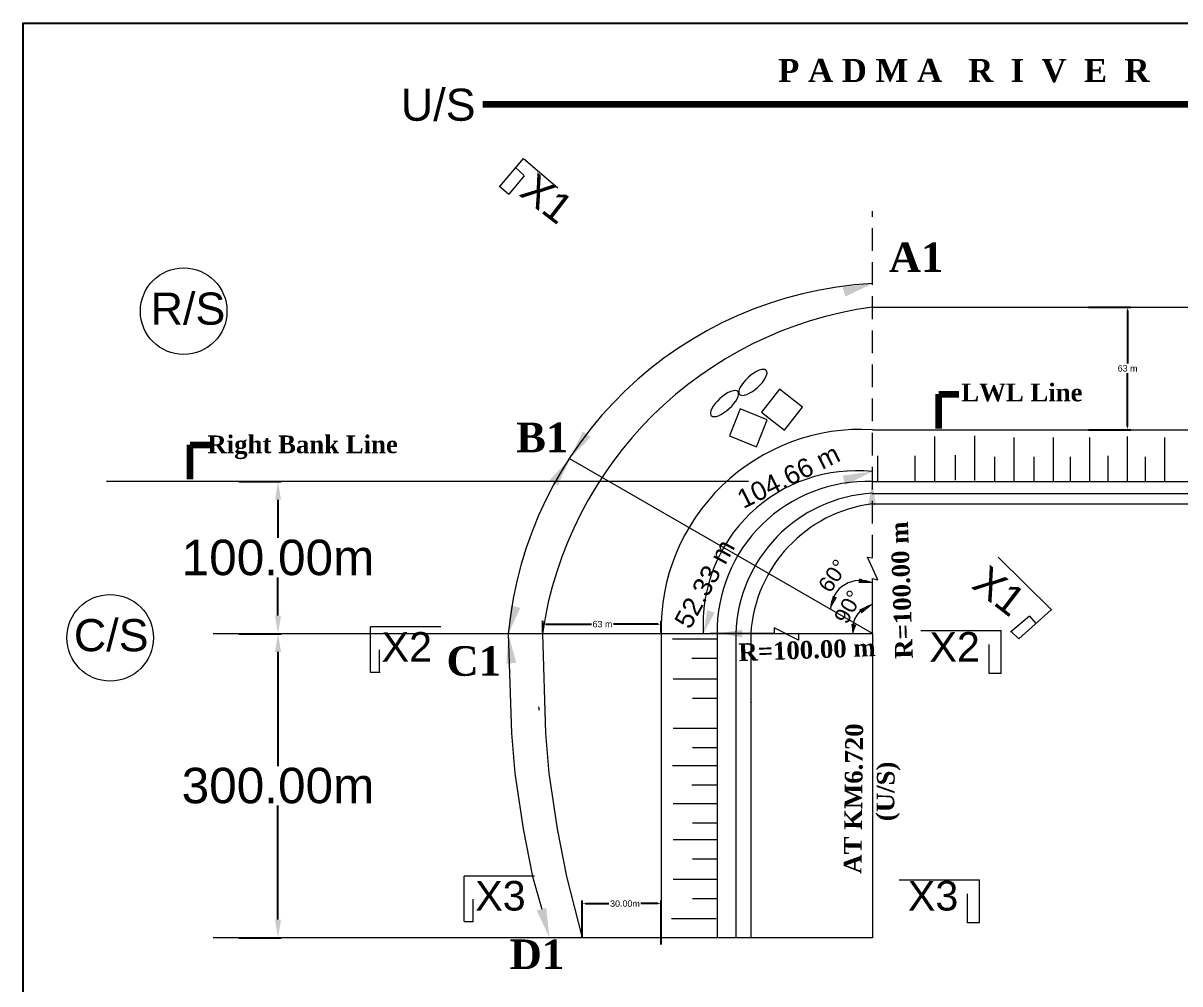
# Model space of a CAD drawing. Header units: inches. Extents: x -8940 to 26362, y -28010 to 990.
# Drawn here: x 4048.9 to 4112.5, y -21358 to -21305.2 of the extents above; entities that cross this region are included whole.
import ezdxf

# ---------------------------------------------------------------- set-up
doc = ezdxf.new("R2010")
doc.units = ezdxf.units.IN
doc.header["$MEASUREMENT"] = 0
doc.header["$PDMODE"] = 3
doc.linetypes.add('DASHED2', pattern=[0.375, 0.25, -0.125])
doc.layers.add('LINE', color=7, linetype='Continuous')
doc.styles.add('Arial-200', font='arial.ttf')
doc.styles.get("Standard").update_dxf_attribs({"font": 'arial.ttf'})
doc.dimstyles.get("Standard").update_dxf_attribs({"dimtxt": 0.18, "dimasz": 0.18, "dimexe": 0.18, "dimexo": 0.0625, "dimgap": 0.09, "dimtad": 0, "dimtih": 1, "dimtoh": 1, "dimdec": 4, "dimzin": 0, "dimdsep": 46, "dimtxsty": 'Standard', "dimcen": 0.09, "dimadec": 0, "dimazin": 0, "dimtfac": 1, "dimtdec": 4, "dimtofl": 0, "dimtmove": 0, "dimatfit": 3, "dimfxl": 1, "dimtolj": 1, "dimtzin": 0, "dimarcsym": 0})

# ---------------------------------------------------------------- blocks, each defined once
blk = doc.blocks.new('*D49')
at = {"color": 0, "linetype": 'ByBlock', "lineweight": -2, "ltscale": 0.5, "transparency": 16777216}
for p, q in [((4107.483, -21320.808), (4109.812, -21320.808)), ((4109.632, -21320.988), (4109.632, -21323.909)), ((4109.632, -21327.368), (4109.632, -21324.447)), ((4107.483, -21327.548), (4109.812, -21327.548))]:
    blk.add_line(p, q, dxfattribs=at)
at = {"color": 0, "linetype": 'ByBlock', "ltscale": 0.5, "transparency": 16777216}
for points in [[(4109.602, -21320.988), (4109.662, -21320.988), (4109.632, -21320.808)], [(4109.602, -21327.368), (4109.662, -21327.368), (4109.632, -21327.548)]]:
    blk.add_solid(points, dxfattribs=at)
at = {"layer": 'Defpoints', "color": 0, "linetype": 'ByBlock', "ltscale": 0.5, "transparency": 16777216}
for p in [(4107.42, -21320.808), (4107.42, -21327.548), (4109.632, -21327.548)]:
    blk.add_point(p, dxfattribs=at)
at = {"color": 0, "linetype": 'ByBlock', "lineweight": 20, "ltscale": 0.5, "transparency": 16777216, "insert": (4109.632, -21324.178), "char_height": 0.18, "attachment_point": 5}
blk.add_mtext('\\A1;{\\H1.95x;63 m}', dxfattribs=at)
blk = doc.blocks.new('*D50')
at = {"color": 0, "linetype": 'ByBlock', "lineweight": -2, "ltscale": 0.5, "transparency": 16777216}
for p, q in [((4077.457, -21338.705), (4077.457, -21338.06)), ((4077.637, -21338.24), (4080.126, -21338.24)), ((4083.78, -21338.24), (4081.347, -21338.24)), ((4083.96, -21338.705), (4083.96, -21338.06))]:
    blk.add_line(p, q, dxfattribs=at)
at = {"color": 0, "linetype": 'ByBlock', "ltscale": 0.5, "transparency": 16777216}
for points in [[(4077.637, -21338.21), (4077.637, -21338.27), (4077.457, -21338.24)], [(4083.78, -21338.21), (4083.78, -21338.27), (4083.96, -21338.24)]]:
    blk.add_solid(points, dxfattribs=at)
at = {"layer": 'Defpoints', "color": 0, "linetype": 'ByBlock', "ltscale": 0.5, "transparency": 16777216}
for p in [(4083.96, -21338.24), (4077.457, -21338.768), (4083.96, -21338.768)]:
    blk.add_point(p, dxfattribs=at)
at = {"color": 0, "linetype": 'ByBlock', "lineweight": 20, "ltscale": 0.5, "transparency": 16777216, "insert": (4080.737, -21338.24), "char_height": 0.18, "attachment_point": 5}
blk.add_mtext('\\A1;{\\H1.95x;63 m}', dxfattribs=at)
blk = doc.blocks.new('*D51')
at = {"color": 0, "linetype": 'ByBlock', "lineweight": -2, "ltscale": 0.5, "transparency": 16777216}
for p, q in [((4060.736, -21330.404), (4063.065, -21330.404)), ((4062.885, -21331.404), (4062.885, -21333.5)), ((4062.885, -21337.768), (4062.885, -21335.671)), ((4060.736, -21338.768), (4063.065, -21338.768))]:
    blk.add_line(p, q, dxfattribs=at)
at = {"color": 0, "linetype": 'ByBlock', "ltscale": 0.5, "transparency": 16777216}
for points in [[(4062.719, -21331.404), (4063.052, -21331.404), (4062.885, -21330.404)], [(4062.719, -21337.768), (4063.052, -21337.768), (4062.885, -21338.768)]]:
    blk.add_solid(points, dxfattribs=at)
at = {"layer": 'Defpoints', "color": 0, "linetype": 'ByBlock', "ltscale": 0.5, "transparency": 16777216}
for p in [(4060.674, -21330.404), (4060.674, -21338.768), (4062.885, -21338.768)]:
    blk.add_point(p, dxfattribs=at)
at = {"color": 0, "linetype": 'ByBlock', "lineweight": 20, "ltscale": 0.5, "transparency": 16777216, "insert": (4062.885, -21334.586), "char_height": 1, "attachment_point": 5}
blk.add_mtext('\\A1;{\\H1.95x;100.00m}', dxfattribs=at)
blk = doc.blocks.new('*D64')
at = {"color": 0, "linetype": 'ByBlock', "lineweight": -2, "ltscale": 0.5, "transparency": 16777216}
for p, q in [((4060.736, -21338.767), (4063.065, -21338.767)), ((4062.885, -21339.767), (4062.885, -21346.041)), ((4062.885, -21354.488), (4062.885, -21348.213)), ((4060.736, -21355.488), (4063.065, -21355.488))]:
    blk.add_line(p, q, dxfattribs=at)
at = {"color": 0, "linetype": 'ByBlock', "ltscale": 0.5, "transparency": 16777216}
for points in [[(4062.719, -21339.767), (4063.052, -21339.767), (4062.885, -21338.767)], [(4062.719, -21354.488), (4063.052, -21354.488), (4062.885, -21355.488)]]:
    blk.add_solid(points, dxfattribs=at)
at = {"layer": 'Defpoints', "color": 0, "linetype": 'ByBlock', "ltscale": 0.5, "transparency": 16777216}
for p in [(4060.674, -21338.767), (4060.674, -21355.488), (4062.885, -21355.488)]:
    blk.add_point(p, dxfattribs=at)
at = {"color": 0, "linetype": 'ByBlock', "lineweight": 20, "ltscale": 0.5, "transparency": 16777216, "insert": (4062.885, -21347.127), "char_height": 1, "attachment_point": 5}
blk.add_mtext('\\A1;{\\H1.95x;300.00m}', dxfattribs=at)
blk = doc.blocks.new('*D65')
at = {"color": 0, "linetype": 'ByBlock', "lineweight": -2, "ltscale": 0.5, "transparency": 16777216}
for p, q in [((4079.625, -21355.425), (4079.625, -21353.428)), ((4079.805, -21353.608), (4081.094, -21353.608)), ((4083.78, -21353.608), (4082.858, -21353.608)), ((4083.96, -21355.861), (4083.96, -21353.428))]:
    blk.add_line(p, q, dxfattribs=at)
at = {"color": 0, "linetype": 'ByBlock', "ltscale": 0.5, "transparency": 16777216}
for points in [[(4079.805, -21353.578), (4079.805, -21353.638), (4079.625, -21353.608)], [(4083.78, -21353.578), (4083.78, -21353.638), (4083.96, -21353.608)]]:
    blk.add_solid(points, dxfattribs=at)
at = {"layer": 'Defpoints', "color": 0, "linetype": 'ByBlock', "ltscale": 0.5, "transparency": 16777216}
for p in [(4083.96, -21353.608), (4079.625, -21355.488), (4083.96, -21355.923)]:
    blk.add_point(p, dxfattribs=at)
at = {"color": 0, "linetype": 'ByBlock', "lineweight": 20, "ltscale": 0.5, "transparency": 16777216, "insert": (4081.976, -21353.608), "char_height": 0.18, "attachment_point": 5}
blk.add_mtext('\\A1;{\\H1.95x;30.00m}', dxfattribs=at)

msp = doc.modelspace()

# ---------------------------------------------------------------- linework, layer by layer
at = {"color": 0, "linetype": 'Continuous', "lineweight": 20, "ltscale": 0.5}
for p, q in [((4076.43201, -21313.577458), (4075.955649, -21313.13802)), ((4075.586043, -21314.608021), (4075.060342, -21314.148401)), ((4095.89615, -21335.799194), (4095.326586, -21334.562209)), ((4095.326586, -21334.562209), (4095.598305, -21334.588146)), ((4095.89615, -21335.799194), (4095.326586, -21334.562209)), ((4095.326586, -21334.562209), (4095.598305, -21334.588146)), ((4105.455936, -21337.469209), (4102.51434, -21334.564036)), ((4095.588429, -21338.758682), (4095.600091, -21335.738825)), ((4095.588429, -21338.758682), (4095.600091, -21335.738825)), ((4095.600091, -21335.738825), (4095.89615, -21335.799194)), ((4095.600091, -21335.738825), (4095.89615, -21335.799194)), ((4104.234136, -21337.801097), (4104.590233, -21338.195421)), ((4071.8465, -21338.39163), (4067.974369, -21338.39163)), ((4067.974369, -21340.889498), (4067.974369, -21338.39163)), ((4090.186705, -21338.44499), (4090.185759, -21338.749491)), ((4090.186705, -21338.44499), (4090.185759, -21338.749491)), ((4091.524532, -21339.125088), (4090.186705, -21338.44499)), ((4091.524532, -21339.125088), (4090.186705, -21338.44499)), ((4095.588432, -21338.767561), (4059.326178, -21338.767561)), ((4083.959811, -21338.767561), (4083.959811, -21355.487561)), ((4090.185759, -21338.749491), (4086.686823, -21338.738621)), ((4090.185759, -21338.749491), (4086.686823, -21338.738621)), ((4087.043914, -21338.649544), (4087.043914, -21355.487561)), ((4088.081172, -21338.742953), (4088.081172, -21355.487561)), ((4088.89611, -21338.745484), (4088.89611, -21355.487561)), ((4091.525841, -21338.753654), (4091.524532, -21339.125088)), ((4091.525841, -21338.753654), (4091.524532, -21339.125088)), ((4095.586009, -21338.766269), (4091.525841, -21338.753654)), ((4095.586009, -21338.766269), (4091.525841, -21338.753654)), ((4095.588432, -21338.757858), (4095.588432, -21355.487561)), ((4095.588432, -21338.757858), (4095.588432, -21355.487561)), ((4098.247638, -21338.589894), (4102.672272, -21338.589894)), ((4102.672272, -21340.949046), (4102.672272, -21338.589894)), ((4068.477255, -21340.889498), (4068.477255, -21339.653619)), ((4102.014529, -21340.949046), (4102.014529, -21339.366333)), ((4068.504324, -21340.905614), (4067.968754, -21340.905614)), ((4102.672272, -21340.949046), (4102.014529, -21340.949046)), ((4076.998554, -21352.100465), (4073.126423, -21352.100465)), ((4073.126423, -21354.598334), (4073.126423, -21352.100465)), ((4097.062566, -21352.29873), (4101.487201, -21352.29873)), ((4101.487201, -21354.657881), (4101.487201, -21352.29873)), ((4100.829458, -21354.657881), (4100.829458, -21353.075169)), ((4073.629309, -21354.598334), (4073.629309, -21353.362454)), ((4073.126423, -21354.598334), (4073.629309, -21354.598334)), ((4101.487201, -21354.657881), (4100.829458, -21354.657881)), ((4095.588432, -21355.487561), (4059.326178, -21355.487561))]:
    msp.add_line(p, q, dxfattribs=at)
at = {"color": 0, "linetype": 'DASHED2', "lineweight": 20, "ltscale": 5}
msp.add_line((4095.590539, -21334.587405), (4095.590539, -21315.522417), dxfattribs=at)
msp.add_line((4095.590539, -21334.587405), (4095.590539, -21315.522417), dxfattribs=at)
at = {"color": 1, "linetype": 'Continuous', "lineweight": 20, "ltscale": 0.5}
msp.add_line((4095.588932, -21338.762351), (4078.912572, -21329.13425), dxfattribs=at)
at = {"color": 0, "linetype": 'Continuous', "lineweight": 20, "ltscale": 0.5}
for points in [[(4075.558118, -21338.767561), (4075.735791, -21344.235398), (4075.909756, -21346.441136), (4076.377829, -21349.496476), (4076.889618, -21352.115923)], [(4077.431606, -21338.767561), (4077.60928, -21344.235398), (4077.783244, -21346.441136), (4078.251317, -21349.496476), (4078.763106, -21352.115923), (4079.624624, -21355.487561)], [(4076.889618, -21352.115923), (4077.396581, -21353.906535)]]:
    msp.add_lwpolyline(points, dxfattribs=at)
for centre, radius, start, end in [((4096.716459, -21340.734502), 21.24957, 93.03726919, 174.6888817), ((4098.454558, -21341.862672), 21.24957, 97.74590502, 171.62477644), ((4098.454558, -21341.862672), 21.24957, 97.74590502, 171.62477644), ((4094.977239, -21338.549825), 11.019579, 86.80952732, 181.13218293), ((4094.977239, -21338.549825), 11.019579, 86.80952732, 181.13218293), ((4094.712202, -21338.247417), 8.442007, 84.02793138, 183.53245029), ((4094.712202, -21338.247417), 8.442007, 84.02793138, 183.53245029), ((4095.294856, -21338.649544), 8.250942, 87.94629337, 180.81955809), ((4095.294856, -21338.649544), 8.250942, 87.94629337, 180.81955809), ((4096.041017, -21338.997803), 7.963923, 93.24265544, 178.34331429), ((4096.041017, -21338.997803), 7.963923, 93.24265544, 178.34331429), ((4096.588385, -21339.262745), 7.709647, 97.43655763, 176.31740752), ((4096.588385, -21339.262745), 7.709647, 97.43655763, 176.31740752), ((4094.915167, -21337.463268), 1.630139, 64.51686859, 178.17203373), ((4098.454558, -21341.862672), 21.24957, 182.49375771, 182.9774298), ((4098.454558, -21341.862672), 21.24957, 182.49375771, 182.9774298), ((4096.041017, -21338.997803), 7.963923, 206.54122207, 206.76417091), ((4096.041017, -21338.997803), 7.963923, 206.54122207, 206.76417091)]:
    msp.add_arc(centre, radius, start, end, dxfattribs=at)
at = {"linetype": 'ByBlock', "lineweight": 20, "ltscale": 0.5}
for points in [[(4094.101725, -21320.231104), (4093.95031, -21319.709296), (4095.591444, -21319.515953)], [(4079.657178, -21327.638469), (4080.101204, -21327.951601), (4078.939793, -21329.127113)], [(4078.280604, -21330.623293), (4077.829201, -21330.320892), (4078.962105, -21329.117882)], [(4094.111165, -21330.589416), (4093.950578, -21330.070356), (4095.58805, -21329.848123)], [(4075.693654, -21337.207084), (4076.218, -21337.349466), (4075.528679, -21338.851312)], [(4075.993339, -21340.361702), (4075.452795, -21340.416685), (4075.558118, -21338.767561)], [(4077.119354, -21353.985024), (4077.642138, -21353.837012), (4077.824782, -21355.479371)]]:
    msp.add_solid(points, dxfattribs=at)
at = {"layer": 'LINE', "color": 7, "lineweight": 20, "ltscale": 0.5}
for p, q in [((4076.377055, -21312.627317), (4075.06609, -21314.167219)), ((4076.377055, -21312.627317), (4075.06609, -21314.167219)), ((4076.385726, -21312.639277), (4078.288078, -21314.248244)), ((4076.435947, -21313.587872), (4075.582212, -21314.603744)), ((4076.435947, -21313.587872), (4075.582212, -21314.603744)), ((4095.585331, -21320.807783), (4125.518895, -21320.807783)), ((4095.585331, -21320.807783), (4125.518895, -21320.807783)), ((4095.590539, -21327.548116), (4124.888239, -21327.548116)), ((4095.590539, -21327.548116), (4124.888239, -21327.548116)), ((4099.016854, -21330.384204), (4099.016854, -21327.928776)), ((4099.016854, -21330.384204), (4099.016854, -21327.928776)), ((4101.226522, -21330.340918), (4101.226522, -21327.88549)), ((4101.226522, -21330.340918), (4101.226522, -21327.88549)), ((4103.392855, -21330.42749), (4103.392855, -21327.972062)), ((4103.392855, -21330.42749), (4103.392855, -21327.972062)), ((4105.559187, -21330.42749), (4105.559187, -21327.972062)), ((4105.559187, -21330.42749), (4105.559187, -21327.972062)), ((4107.552215, -21330.42749), (4107.552215, -21327.972062)), ((4107.552215, -21330.42749), (4107.552215, -21327.972062)), ((4109.631895, -21330.384204), (4109.631895, -21327.928776)), ((4109.631895, -21330.384204), (4109.631895, -21327.928776)), ((4111.684511, -21330.430324), (4111.684511, -21327.974896)), ((4111.684511, -21330.430324), (4111.684511, -21327.974896)), ((4095.887703, -21330.361685), (4095.887703, -21328.992728)), ((4095.887703, -21330.361685), (4095.887703, -21328.992728)), ((4097.951082, -21330.362476), (4097.951082, -21328.993519)), ((4097.951082, -21330.362476), (4097.951082, -21328.993519)), ((4100.16075, -21330.31919), (4100.16075, -21328.950233)), ((4100.16075, -21330.31919), (4100.16075, -21328.950233)), ((4102.327082, -21330.405762), (4102.327082, -21329.036805)), ((4102.327082, -21330.405762), (4102.327082, -21329.036805)), ((4104.493414, -21330.405762), (4104.493414, -21329.036805)), ((4104.493414, -21330.405762), (4104.493414, -21329.036805)), ((4106.486442, -21330.405762), (4106.486442, -21329.036805)), ((4106.486442, -21330.405762), (4106.486442, -21329.036805)), ((4108.566122, -21330.362476), (4108.566122, -21328.993519)), ((4108.566122, -21330.362476), (4108.566122, -21328.993519)), ((4110.618738, -21330.408596), (4110.618738, -21329.039639)), ((4110.618738, -21330.408596), (4110.618738, -21329.039639)), ((4078.14705, -21330.403901), (4053.45383, -21330.403901)), ((4078.14705, -21330.403901), (4053.45383, -21330.403901)), ((4073.799843, -21330.404692), (4055.517209, -21330.404692)), ((4073.799843, -21330.404692), (4055.517209, -21330.404692)), ((4086.711509, -21330.403901), (4072.492833, -21330.403901)), ((4086.711509, -21330.403901), (4072.492833, -21330.403901)), ((4088.774888, -21330.404692), (4074.556212, -21330.404692)), ((4088.774888, -21330.404692), (4074.556212, -21330.404692)), ((4095.585331, -21330.404692), (4125.518895, -21330.404692)), ((4095.585331, -21330.404692), (4125.518895, -21330.404692)), ((4088.42988, -21331.047421), (4088.42988, -21331.047421)), ((4088.42988, -21331.047421), (4088.42988, -21331.047421)), ((4095.576791, -21331.047421), (4125.518895, -21331.047421)), ((4095.576791, -21331.047421), (4125.518895, -21331.047421)), ((4088.42988, -21331.618737), (4088.42988, -21331.618737)), ((4088.42988, -21331.618737), (4088.42988, -21331.618737)), ((4095.584499, -21331.618737), (4125.518895, -21331.618737)), ((4095.584499, -21331.618737), (4125.518895, -21331.618737)), ((4104.237262, -21337.798491), (4103.187334, -21338.673577)), ((4087.043914, -21339.058375), (4084.588485, -21339.058375)), ((4087.043914, -21339.058375), (4084.588485, -21339.058375)), ((4103.646853, -21339.039413), (4103.221088, -21338.645444)), ((4103.646853, -21339.039413), (4103.221088, -21338.645444)), ((4103.646853, -21339.039413), (4103.221088, -21338.645444)), ((4103.646853, -21339.039413), (4103.221088, -21338.645444)), ((4087.022185, -21340.124147), (4085.653228, -21340.124147)), ((4087.022185, -21340.124147), (4085.653228, -21340.124147)), ((4087.0872, -21341.268033), (4084.631771, -21341.268033)), ((4087.0872, -21341.268033), (4084.631771, -21341.268033)), ((4087.065471, -21342.333805), (4085.696514, -21342.333805)), ((4087.065471, -21342.333805), (4085.696514, -21342.333805)), ((4087.090033, -21343.980643), (4084.634605, -21343.980643)), ((4087.090033, -21343.980643), (4084.634605, -21343.980643)), ((4087.068305, -21345.046415), (4085.699348, -21345.046415)), ((4087.068305, -21345.046415), (4085.699348, -21345.046415)), ((4087.043914, -21346.033258), (4084.588485, -21346.033258)), ((4087.043914, -21346.033258), (4084.588485, -21346.033258)), ((4087.022185, -21347.099031), (4085.653228, -21347.099031)), ((4087.022185, -21347.099031), (4085.653228, -21347.099031)), ((4087.0872, -21348.112939), (4084.631771, -21348.112939)), ((4087.0872, -21348.112939), (4084.631771, -21348.112939)), ((4087.065471, -21349.178711), (4085.696514, -21349.178711)), ((4087.065471, -21349.178711), (4085.696514, -21349.178711)), ((4087.0872, -21350.105966), (4084.631771, -21350.105966)), ((4087.0872, -21350.105966), (4084.631771, -21350.105966)), ((4087.065471, -21351.171739), (4085.696514, -21351.171739)), ((4087.065471, -21351.171739), (4085.696514, -21351.171739)), ((4087.0872, -21352.272299), (4084.631771, -21352.272299)), ((4087.0872, -21352.272299), (4084.631771, -21352.272299)), ((4087.065471, -21353.338071), (4085.696514, -21353.338071)), ((4087.065471, -21353.338071), (4085.696514, -21353.338071)), ((4087.000627, -21354.438631), (4084.545199, -21354.438631)), ((4087.000627, -21354.438631), (4084.545199, -21354.438631))]:
    msp.add_line(p, q, dxfattribs=at)
at = {"layer": 'LINE', "color": 7, "lineweight": -2, "ltscale": 0.5}
msp.add_lwpolyline([(4048.862227, -21439.912039), (4048.862227, -21305.192796), (4239.374287, -21305.192796), (4239.374287, -21439.912039), (4048.862227, -21439.912039)], close=True, dxfattribs=at)
at = {"layer": 'LINE', "color": 7, "lineweight": 20, "ltscale": 0.5}
for points in [[(4090.752408, -21327.577971), (4091.739134, -21326.313214), (4090.474377, -21325.326489), (4089.487651, -21326.591246)], [(4090.752408, -21327.577971), (4091.739134, -21326.313214), (4090.474377, -21325.326489), (4089.487651, -21326.591246)], [(4089.206283, -21328.489678), (4089.806955, -21327.002254), (4088.319531, -21326.401582), (4087.718859, -21327.889006)], [(4089.206283, -21328.489678), (4089.806955, -21327.002254), (4088.319531, -21326.401582), (4087.718859, -21327.889006)]]:
    msp.add_lwpolyline(points, close=True, dxfattribs=at)
msp.add_lwpolyline([(4103.646853, -21339.039413), (4105.435464, -21337.457251)], dxfattribs=at)
msp.add_lwpolyline([(4103.646853, -21339.039413), (4105.435464, -21337.457251)], dxfattribs=at)
for centre in [(4057.696466, -21321.032102), (4057.696466, -21321.032102), (4053.649349, -21338.988943), (4053.649349, -21338.988943)]:
    msp.add_circle(centre, 2.381398, dxfattribs=at)
for centre, radius, start, end in [((4095.880939, -21338.513517), 1.383273, 101.86280544, 190.58270699), ((4095.961459, -21338.605577), 1.491122, 186.05358162, 186.23648605)]:
    msp.add_arc(centre, radius, start, end, dxfattribs=at)
at = {"layer": 'LINE', "color": 7, "lineweight": 20, "ltscale": 0.5, "extrusion": (0, 0, -1)}
for centre in [(4089.017262, -21324.946608), (4089.017262, -21324.946608), (4087.456108, -21326.111245), (4087.456108, -21326.111245)]:
    msp.add_ellipse(centre, major_axis=(0.735328, 0.661002), ratio=0.379800122, dxfattribs=at)
at = {"layer": 'LINE', "color": 7, "lineweight": 20, "ltscale": 0.5}
for points in [[(4095.35853, -21331.703023), (4095.791869, -21331.7064), (4095.585331, -21330.404692)], [(4095.35853, -21331.703023), (4095.791869, -21331.7064), (4095.585331, -21330.404692)], [(4094.867727, -21335.721518), (4094.822994, -21335.970318), (4095.59176, -21335.980118)], [(4094.867727, -21335.721518), (4094.822994, -21335.970318), (4095.59176, -21335.980118)], [(4094.880755, -21335.726926), (4094.836022, -21335.975726), (4095.604788, -21335.985526)], [(4094.880755, -21335.726926), (4094.836022, -21335.975726), (4095.604788, -21335.985526)], [(4093.644586, -21336.762346), (4093.407334, -21336.675088), (4093.264188, -21337.430474)], [(4094.862259, -21337.431319), (4094.987916, -21337.650665), (4095.583125, -21337.164018)], [(4094.862259, -21337.431319), (4094.987916, -21337.650665), (4095.583125, -21337.164018)], [(4094.875715, -21337.427087), (4095.001373, -21337.646433), (4095.596581, -21337.159787)], [(4094.875715, -21337.427087), (4095.001373, -21337.646433), (4095.596581, -21337.159787)], [(4086.915085, -21337.612414), (4086.505719, -21337.470238), (4086.283874, -21338.769425)], [(4094.710732, -21338.270653), (4094.418921, -21338.222816), (4094.52312, -21338.767561)], [(4088.436545, -21338.979063), (4088.444008, -21338.545774), (4087.14041, -21338.74003)], [(4088.436545, -21338.979063), (4088.444008, -21338.545774), (4087.14041, -21338.74003)]]:
    msp.add_solid(points, dxfattribs=at)

# ---------------------------------------------------------------- texts
at = {"layer": 'LINE', "color": 7, "lineweight": 20, "ltscale": 0.5, "style": 'Arial-200'}
for s, p in [('U/S', (4069.64504, -21310.559723)), ('U/S', (4069.64504, -21310.559723)), ('R/S', (4055.876043, -21321.772371)), ('R/S', (4055.876043, -21321.772371)), ('C/S', (4051.652523, -21339.729211)), ('C/S', (4051.652523, -21339.729211))]:
    msp.add_text(s, height=1.7660951, dxfattribs=at).set_placement(p)
at = {"layer": 'LINE', "color": 7, "lineweight": 20, "ltscale": 0.5}
for s, insert, char_height, width, attachment_point in [('{\\fTimes New Roman|b1|i0|c0|p18;P A D M A   R  I  V  E  R}', (4090.403223, -21307.161974), 1.26523018, 49.69258669, 1), ('{\\fTimes New Roman|b1|i0|c0|p18;P A D M A   R  I  V  E  R}', (4090.403223, -21307.161974), 1.26523018, 49.69258669, 1), ('{\\fTimes New Roman|b1|i0|c0|p18;A1}', (4096.496655, -21318.878957), 1.62532551, 58.38116407, 7), ('{\\fTimes New Roman|b1|i0|c0|p18;A1}', (4096.496655, -21318.878957), 1.62532551, 58.38116407, 7), ('{\\fTimes New Roman|b1|i0|c0|p18;LWL Line}', (4107.151299, -21326.009084), 0.97519531, 35.02869844, 9), ('{\\fTimes New Roman|b1|i0|c0|p18;LWL Line}', (4107.151299, -21326.009084), 0.97519531, 35.02869844, 9), ('{\\fTimes New Roman|b1|i0|c0|p18;B1}', (4075.989123, -21328.792208), 1.62532551, 58.38116407, 7), ('{\\fTimes New Roman|b1|i0|c0|p18;Right Bank Line}', (4069.479571, -21329.169638), 0.97519531, 35.02869844, 9), ('{\\fTimes New Roman|b1|i0|c0|p18;Right Bank Line}', (4069.479571, -21329.169638), 0.97519531, 35.02869844, 9), ('{\\fTimes New Roman|b1|i0|c0|p18;C1}', (4072.157193, -21341.101352), 1.62532551, 58.38116407, 7), ('{\\fTimes New Roman|b1|i0|c0|p18;D1}', (4075.631449, -21357.209131), 1.62532551, 58.38116407, 7)]:
    msp.add_mtext(s, dxfattribs=dict(at, insert=insert, char_height=char_height, width=width, attachment_point=attachment_point))
for s, insert, char_height, width, attachment_point, rotation in [('X1', (4076.088924, -21314.628401), 1.6253255, 58.38116407, 7, 322.30626857), ('X1', (4076.088924, -21314.628401), 1.6253255, 58.38116407, 7, 322.30626857), ('{\\fTimes New Roman|b1|i0|c0|p18;R=100.00 m}', (4097.561927, -21332.580804), 0.97519531, 35.02869844, 9, 92.1233567), ('{\\fTimes New Roman|b1|i0|c0|p18;R=100.00 m}', (4097.561927, -21332.580804), 0.97519531, 35.02869844, 9, 92.1233567), ('X1', (4100.978475, -21336.202405), 1.6253255, 58.38116407, 7, 322.30626857), ('X1', (4100.978475, -21336.202405), 1.6253255, 58.38116407, 7, 322.30626857), ('X2', (4068.587655, -21340.312845), 1.6253255, 58.38116407, 7, 0.30626857), ('{\\fTimes New Roman|b1|i0|c0|p18;R=100.00 m}', (4088.202115, -21339.303464), 0.97519531, 35.02869844, 1, 2.1662074), ('X2', (4098.730816, -21340.312845), 1.6253255, 58.38116407, 7, 0.30626857), ('{\\fTimes New Roman|b1|i0|c0|p18;AT KM6.720}', (4094.107122, -21343.694648), 0.97519531, 35.02869844, 3, 89.32851316), ('{\\fTimes New Roman|b1|i0|c0|p18;AT KM6.720}', (4094.107122, -21343.694648), 0.97519531, 35.02869844, 3, 89.32851316), ('{\\fTimes New Roman|b1|i0|c0|p18;(U/S)}', (4095.848784, -21345.793422), 0.97519531, 35.02869844, 3, 89.32851316), ('{\\fTimes New Roman|b1|i0|c0|p18;(U/S)}', (4095.848784, -21345.793422), 0.97519531, 35.02869844, 3, 89.32851316), ('X3', (4073.73971, -21354.021681), 1.6253255, 58.38116407, 7, 0.30626857), ('X3', (4097.545745, -21354.021681), 1.6253255, 58.38116407, 7, 0.30626857)]:
    msp.add_mtext(s, dxfattribs=dict(at, insert=insert, char_height=char_height, width=width, attachment_point=attachment_point, rotation=rotation))
at = {"layer": 'LINE', "color": 7, "lineweight": 20, "ltscale": 0.5, "attachment_point": 5}
for s, insert, char_height, rotation in [('104.66 m', (4090.972667, -21330.110192), 1.0400474, 26.33800682), ('52.33 m', (4086.3615, -21336.024519), 1.0400474, 61.33800682), ('\\A1;60°', (4093.422182, -21335.580766), 0.8667062, 56.1899566), ('\\A1;90°', (4094.256065, -21337.285769), 0.8667062, 61.1899566)]:
    msp.add_mtext(s, dxfattribs=dict(at, insert=insert, char_height=char_height, rotation=rotation))

# ---------------------------------------------------------------- dimensions: what is measured, and where the dimension line sits
at = {"linetype": 'ByBlock', "lineweight": 20, "ltscale": 0.5}
for base, p1, p2, text, override, picture, middle in [((4109.631895, -21327.548116), (4107.420046, -21320.807783), (4107.420046, -21327.548116), '{\\H1.95x;63 m}', {"dimfxl": 700, "dimfxlon": 1}, '*D49', (4109.631895, -21324.17795)), ((4062.885402, -21338.767561), (4060.673553, -21330.403901), (4060.673553, -21338.767561), '{\\H1.95x;100.00m}', {"dimtxt": 1, "dimasz": 1, "dimfxl": 700, "dimfxlon": 1}, '*D51', (4062.885402, -21334.585731)), ((4062.885402, -21355.487561), (4060.673553, -21338.76677), (4060.673553, -21355.487561), '{\\H1.95x;300.00m}', {"dimtxt": 1, "dimasz": 1, "dimfxl": 700, "dimfxlon": 1}, '*D64', (4062.885402, -21347.127166))]:
    dim = msp.add_linear_dim(base=base, p1=p1, p2=p2, angle=90, text=text, dimstyle='Standard', override=override, dxfattribs=at)
    dim.commit()
    dim.dimension.update_dxf_attribs({"geometry": picture, "text_midpoint": middle})
for base, p1, p2, text, picture, middle in [((4083.959811, -21338.239567), (4077.457305, -21338.767561), (4083.959811, -21338.767561), '{\\H1.95x;63 m}', '*D50', (4080.736535, -21338.239567)), ((4083.959811, -21353.608413), (4079.624624, -21355.487561), (4083.959811, -21355.923034), '{\\H1.95x;30.00m}', '*D65', (4081.975993, -21353.608413))]:
    dim = msp.add_linear_dim(base=base, p1=p1, p2=p2, angle=180, text=text, dimstyle='Standard', override={"dimfxl": 700, "dimfxlon": 1}, dxfattribs=at)
    dim.commit()
    dim.dimension.update_dxf_attribs({"geometry": picture, "text_midpoint": middle, "dimtype": 160})

# ---------------------------------------------------------------- leaders
at = {"layer": 'LINE', "color": 7, "lineweight": 20, "ltscale": 0.5}
for points, override in [([(4130.518015, -21309.673283), (4074.16063, -21309.673283)], {"dimtxt": 1.2, "dimasz": 4, "dimclrd": 7, "dimclre": 7, "dimclrt": 7, "dimlwd": 65535, "dimlwe": 65535}), ([(4130.518015, -21309.673283), (4074.16063, -21309.673283)], {"dimtxt": 1.2, "dimasz": 4, "dimclrd": 7, "dimclre": 7, "dimclrt": 7, "dimlwd": 65535, "dimlwe": 65535}), ([(4099.252162, -21327.487665), (4099.252162, -21325.601889), (4100.35196, -21325.601889)], {"dimtxt": 1.2, "dimasz": 0.9, "dimclrd": 7, "dimclre": 7, "dimclrt": 7, "dimlwd": 65535, "dimlwe": 65535}), ([(4099.252162, -21327.487665), (4099.252162, -21325.601889), (4100.35196, -21325.601889)], {"dimtxt": 1.2, "dimasz": 0.9, "dimclrd": 7, "dimclre": 7, "dimclrt": 7, "dimlwd": 65535, "dimlwe": 65535}), ([(4058.0528, -21330.264872), (4058.0528, -21328.379096), (4059.152598, -21328.379096)], {"dimtxt": 1.2, "dimasz": 0.9, "dimclrd": 7, "dimclre": 7, "dimclrt": 7, "dimlwd": 65535, "dimlwe": 65535}), ([(4058.0528, -21330.264872), (4058.0528, -21328.379096), (4059.152598, -21328.379096)], {"dimtxt": 1.2, "dimasz": 0.9, "dimclrd": 7, "dimclre": 7, "dimclrt": 7, "dimlwd": 65535, "dimlwe": 65535})]:
    msp.add_leader(points, dimstyle='Standard', override=override, dxfattribs=at)

doc.saveas('drawing.dxf')
